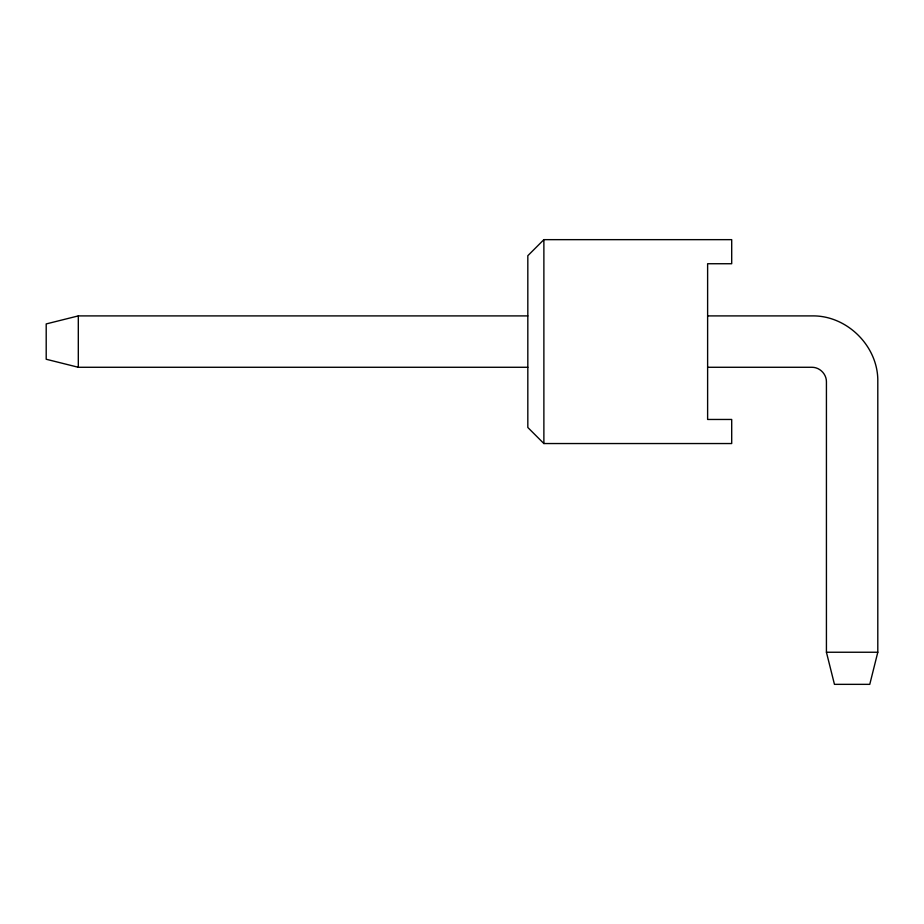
<?xml version="1.0" encoding="UTF-8"?>
<svg xmlns="http://www.w3.org/2000/svg" width="924" height="924" viewBox="0 0 924 924"><rect width="100%" height="100%" fill="white"/><g stroke="black" fill="none" stroke-linecap="round" stroke-linejoin="round"><path stroke-width="1.39" d="M707.622 315.904L811.977 315.904C847.158 315.165 878.539 346.546 877.8 381.728L877.8 652.24L869.773 684.349L834.453 684.349L826.426 652.24L826.426 381.728C826.472 374.001 819.715 367.232 811.977 367.278L707.622 367.278M543.878 239.651L527.823 255.705L527.823 427.489L543.878 443.543L731.704 443.543L731.704 419.461L707.622 419.461L707.622 263.733L731.704 263.733L731.704 239.651L543.878 239.651L543.878 443.543M527.823 315.904L78.309 315.904L46.2 323.931L46.2 359.251L78.309 367.278L527.823 367.278M826.426 652.24L877.8 652.24M78.309 315.904L78.309 367.278"/></g></svg>
